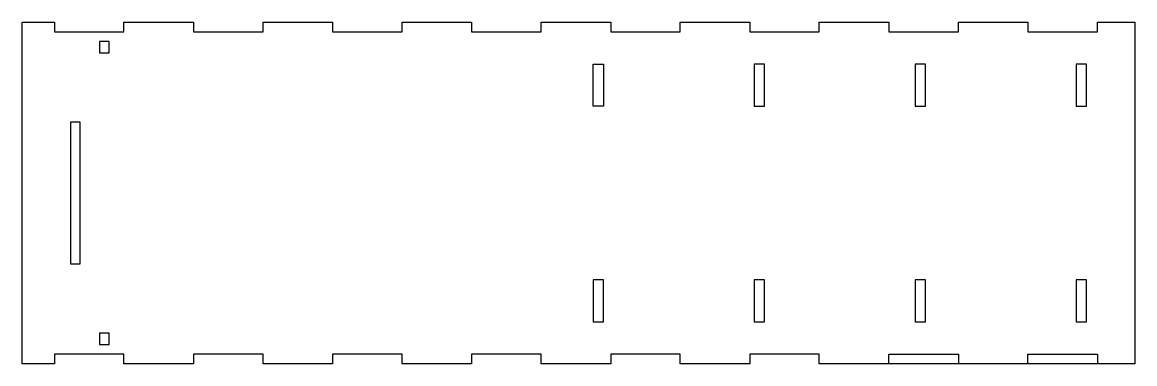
# Model space of a CAD drawing. Header units: millimetres. Extents: x 0 to 346, y 0 to 106.
import ezdxf

# ---------------------------------------------------------------- set-up
doc = ezdxf.new("R2010")
doc.units = ezdxf.units.MM
doc.layers.get('0').update_dxf_attribs({"linetype": 'CONTINUOUS'})

msp = doc.modelspace()

# ---------------------------------------------------------------- linework, layer by layer
for points in [[(345.6, 106.02), (345.6, 0), (247.6, 0), (247.6, 3.01), (226, 3.01), (226, 0), (204.4, 0), (204.4, 3.01), (182.8, 3.01), (182.8, 0), (161.2, 0), (161.2, 3.01), (139.6, 3.01), (139.6, 0), (118, 0), (118, 3.01), (96.4, 3.01), (96.4, 0), (74.8, 0), (74.8, 3.01), (53.2, 3.01), (53.2, 0), (31.6, 0), (31.6, 3.01), (10, 3.01), (10, 0), (0, 0), (0, 106.02), (10, 106.02), (10, 103.01), (31.6, 103.01), (31.6, 106.02), (53.2, 106.02), (53.2, 103.01), (74.8, 103.01), (74.8, 106.02), (96.4, 106.02), (96.4, 103.01), (118, 103.01), (118, 106.02), (139.6, 106.02), (139.6, 103.01), (161.2, 103.01), (161.2, 106.02), (182.8, 106.02), (182.8, 103.01), (204.4, 103.01), (204.4, 106.02), (226, 106.02), (226, 103.01), (247.6, 103.01), (247.6, 106.02), (269.2, 106.02), (269.2, 103.01), (290.8, 103.01), (290.8, 106.02), (312.4, 106.02), (312.4, 103.01), (334, 103.01), (334, 106.02)], [(27.02, 100.02), (24.02, 100.02), (24.02, 96.52), (27.02, 96.52)], [(177.4, 93.02), (180.6, 93.02), (180.6, 80.02), (177.4, 80.02)], [(230.6, 93.02), (227.4, 93.02), (227.4, 80.02), (230.6, 80.02)], [(280.6, 93.02), (277.4, 93.02), (277.4, 80.02), (280.6, 80.02)], [(330.6, 93.02), (327.4, 93.02), (327.4, 80.02), (330.6, 80.02)], [(18.02, 75.01), (15, 75.01), (15, 31.01), (18.02, 31.01)], [(180.6, 26), (177.4, 26), (177.4, 13), (180.6, 13)], [(230.6, 26), (227.4, 26), (227.4, 13), (230.6, 13)], [(280.6, 26), (277.4, 26), (277.4, 13), (280.6, 13)], [(330.6, 26), (327.4, 26), (327.4, 13), (330.6, 13)], [(27.02, 9.5), (24.02, 9.5), (24.02, 6), (27.02, 6)], [(290.8, 0), (269.2, 0), (269.2, 3.01), (290.8, 3.01)], [(334, 0), (312.4, 0), (312.4, 3.01), (334, 3.01)]]:
    msp.add_lwpolyline(points, close=True)

doc.saveas('drawing.dxf')
